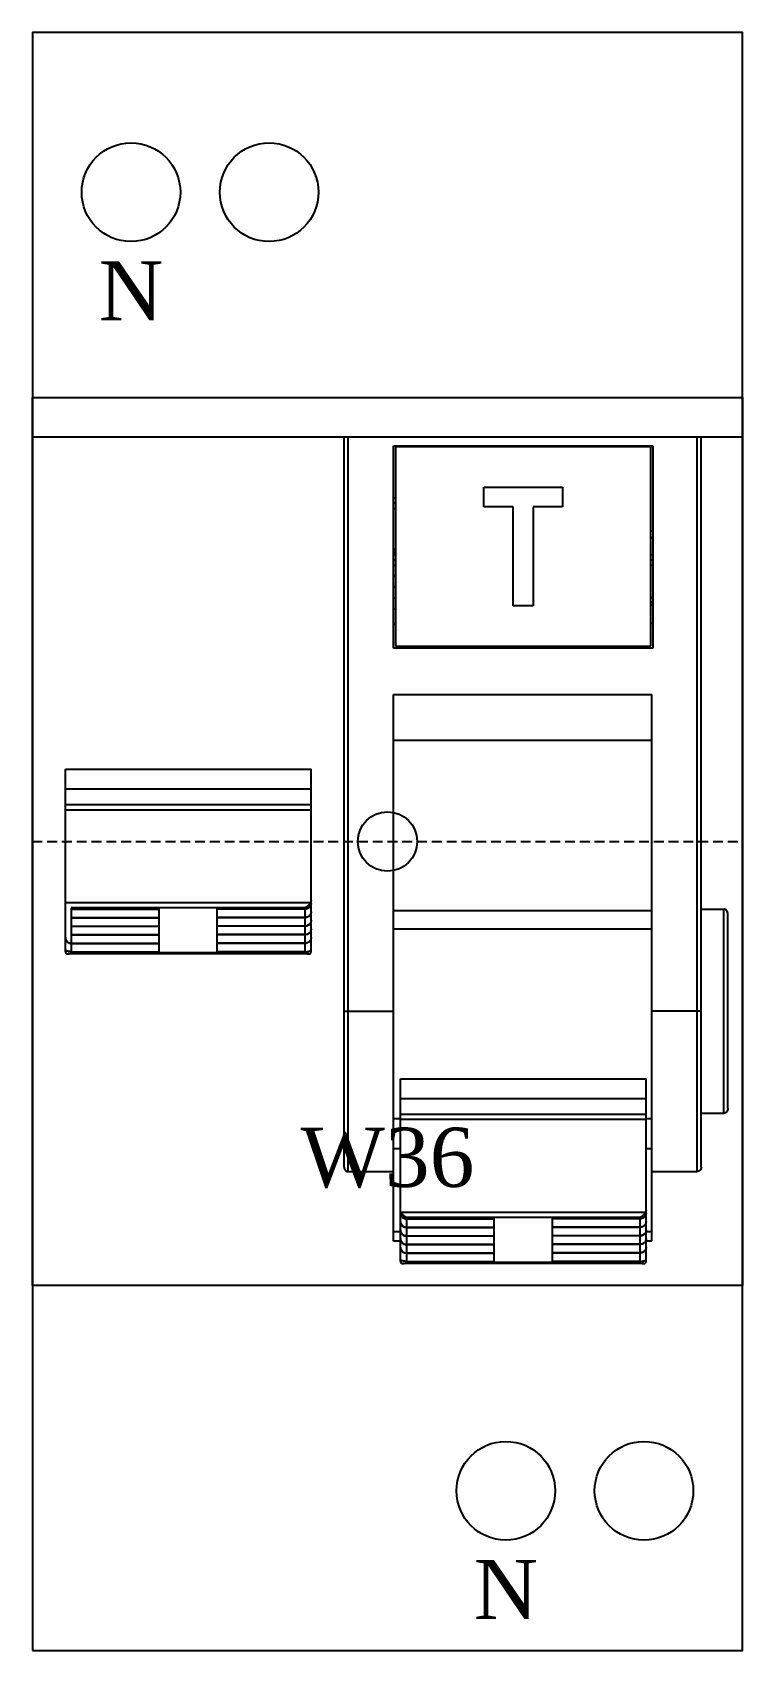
# Model space of a CAD drawing. Extents: x 0 to 36, y 0 to 82.
import ezdxf
from ezdxf.enums import TextEntityAlignment as Align

# ---------------------------------------------------------------- set-up
doc = ezdxf.new("R2010")
doc.units = 0
doc.linetypes.add('DASHED', pattern=[0.75, 0.5, -0.25])
doc.layers.add('--4N-THT. MCB-MCCB-ACB', color=124, linetype='CONTINUOUS')
doc.layers.add('--8N-THT. FIXING HOLE', color=4, linetype='CONTINUOUS')
doc.styles.add('VNI-TNR-DIM', font='times.ttf')

# ---------------------------------------------------------------- blocks, each defined once
blk = doc.blocks.new('06 - N - SC RCBO 2 PHASE')
at = {"layer": '--4N-THT. MCB-MCCB-ACB'}
for p, q in [((-18, 20.5), (18, 20.5)), ((-2.2, -16.499), (-2.2, 20.5)), ((-2, -16.724), (-2, 20.5)), ((15.7, -16.724), (15.7, 20.5)), ((15.9, -16.499), (15.9, 20.5)), ((0.3, 9.8), (0.3, 20.05)), ((0.3, 20.05), (13.45, 20.05)), ((0.4, 20), (0.4, 9.9)), ((13.35, 20), (0.4, 20)), ((3.6, 20), (3.6, 20.05)), ((8.6, 20), (8.6, 20.05)), ((11.905, 20.05), (11.905, 20)), ((13.35, 9.9), (13.35, 20)), ((13.45, 20.05), (13.45, 9.8)), ((0.3, 17.42), (0.4, 17.42)), ((4.875, 16.95), (4.875, 17.95)), ((4.875, 17.95), (8.875, 17.95)), ((8.875, 17.95), (8.875, 16.95)), ((0.4, 17.14), (0.3, 17.14)), ((0.4, 16.86), (0.3, 16.86)), ((6.375, 16.95), (4.875, 16.95)), ((6.375, 11.95), (6.375, 16.95)), ((7.375, 16.95), (7.375, 11.95)), ((8.875, 16.95), (7.375, 16.95)), ((13.35, 15.75), (13.45, 15.75)), ((0.4, 14.755), (0.3, 14.855)), ((0.4, 14.65), (0.3, 14.65)), ((0.3, 14.55), (0.4, 14.55)), ((0.3, 14.27), (0.4, 14.27)), ((0.4, 13.99), (0.3, 13.99)), ((13.35, 14.55), (13.45, 14.55)), ((13.35, 14.27), (13.45, 14.27)), ((13.45, 13.99), (13.35, 13.99)), ((0.4, 13.488), (0.3, 13.482)), ((0.3, 13.473), (0.4, 13.479)), ((0.4, 12.918), (0.3, 12.912)), ((0.3, 12.903), (0.4, 12.909)), ((0.4, 12.348), (0.3, 12.342)), ((0.3, 12.333), (0.4, 12.339)), ((0.4, 11.778), (0.3, 11.772)), ((7.375, 11.95), (6.375, 11.95)), ((13.455, 12.117), (13.35, 12.117)), ((13.35, 12), (13.45, 12)), ((0.3, 11.05), (0.4, 11.05)), ((13.45, 11.05), (13.35, 11.05)), ((0.4, 9.9), (13.35, 9.9)), ((0.655, 9.9), (0.655, 9.8)), ((0.855, 9.858), (0.855, 9.9)), ((13.45, 9.8), (0.3, 9.8)), ((0.843, 9.834), (2.355, 9.834)), ((0.3, -20.252), (0.3, 7.45)), ((0.3, 7.45), (13.4, 7.45)), ((13.4, -20.252), (13.4, 7.45)), ((0.3, 5.141), (13.4, 5.141)), ((-16.325, 3.673), (-3.875, 3.673)), ((-16.325, -5.593), (-16.325, 3.673)), ((-3.875, -3.558), (-3.875, 3.673)), ((-16.325, 2.667), (-3.875, 2.667)), ((-16.325, 1.882), (-3.875, 1.882)), ((-16.325, 1.613), (-3.875, 1.613)), ((-3.908, -3.113), (-16.292, -3.113)), ((-4.175, -3.367), (-16.025, -3.367)), ((-16.025, -3.367), (-16.025, -5.638)), ((-16.025, -3.417), (-11.575, -3.417)), ((-16.025, -3.427), (-11.575, -3.427)), ((-16.025, -3.851), (-11.575, -3.851)), ((-16.025, -3.861), (-11.575, -3.861)), ((-11.575, -5.588), (-11.575, -3.417)), ((-4.175, -3.417), (-8.625, -3.417)), ((-8.625, -5.588), (-8.625, -3.417)), ((-4.175, -3.427), (-8.625, -3.427)), ((-4.175, -3.851), (-8.625, -3.851)), ((-4.175, -3.861), (-8.625, -3.861)), ((-4.175, -5.638), (-4.175, -3.367)), ((-3.875, -3.993), (-3.875, -3.569)), ((-3.875, -4.427), (-3.875, -4.003)), ((0.3, -3.504), (13.4, -3.504)), ((15.9, -3.428), (17.05, -3.428)), ((17.05, -13.772), (17.05, -3.428)), ((17.25, -13.514), (17.25, -3.686)), ((-16.025, -4.285), (-11.575, -4.285)), ((-16.025, -4.296), (-11.575, -4.296)), ((-16.025, -4.72), (-11.575, -4.72)), ((-16.025, -4.73), (-11.575, -4.73)), ((-4.175, -4.285), (-8.625, -4.285)), ((-4.175, -4.296), (-8.625, -4.296)), ((-4.175, -4.72), (-8.625, -4.72)), ((-4.175, -4.73), (-8.625, -4.73)), ((-3.875, -4.861), (-3.875, -4.437)), ((-3.875, -5.593), (-3.875, -4.871)), ((0.3, -4.432), (13.4, -4.432)), ((-3.993, -5.7), (-16.207, -5.7)), ((-16.025, -5.154), (-11.575, -5.154)), ((-16.025, -5.164), (-11.575, -5.164)), ((-16.025, -5.588), (-11.575, -5.588)), ((-4.175, -5.638), (-16.025, -5.638)), ((-4.175, -5.154), (-8.625, -5.154)), ((-4.175, -5.164), (-8.625, -5.164)), ((-4.175, -5.588), (-8.625, -5.588)), ((-2.2, -8.6), (0.3, -8.6)), ((15.9, -8.6), (13.4, -8.6)), ((0.655, -12.018), (13.105, -12.018)), ((0.655, -21.283), (0.655, -12.018)), ((13.105, -19.249), (13.105, -12.018)), ((0.655, -13.023), (13.105, -13.023)), ((0.655, -13.808), (13.105, -13.808)), ((15.9, -13.772), (17.05, -13.772)), ((0.3, -14.034), (0.655, -14.034)), ((0.655, -14.077), (13.105, -14.077)), ((13.105, -14.034), (13.4, -14.034)), ((0.3, -15.552), (0.655, -15.552)), ((13.105, -15.552), (13.4, -15.552)), ((-2, -16.724), (0.3, -16.724)), ((13.4, -16.724), (15.7, -16.724)), ((13.072, -18.803), (0.688, -18.803)), ((12.805, -19.058), (0.955, -19.058)), ((0.955, -19.058), (0.955, -21.328)), ((0.955, -19.107), (5.405, -19.107)), ((0.955, -19.117), (5.405, -19.117)), ((0.955, -19.542), (5.405, -19.542)), ((0.955, -19.552), (5.405, -19.552)), ((5.405, -21.279), (5.405, -19.107)), ((12.805, -19.107), (8.355, -19.107)), ((8.355, -21.279), (8.355, -19.107)), ((12.805, -19.117), (8.355, -19.117)), ((12.805, -19.542), (8.355, -19.542)), ((12.805, -19.552), (8.355, -19.552)), ((12.805, -21.328), (12.805, -19.058)), ((13.105, -19.683), (13.105, -19.259)), ((0.3, -19.769), (0.655, -19.769)), ((0.655, -20.252), (0.3, -20.252)), ((0.955, -19.976), (5.405, -19.976)), ((0.955, -19.986), (5.405, -19.986)), ((0.955, -20.41), (5.405, -20.41)), ((0.955, -20.42), (5.405, -20.42)), ((12.805, -19.976), (8.355, -19.976)), ((12.805, -19.986), (8.355, -19.986)), ((12.805, -20.41), (8.355, -20.41)), ((12.805, -20.42), (8.355, -20.42)), ((13.105, -20.117), (13.105, -19.693)), ((13.105, -19.769), (13.4, -19.769)), ((13.105, -20.552), (13.105, -20.127)), ((13.4, -20.252), (13.105, -20.252)), ((0.955, -20.844), (5.405, -20.844)), ((0.955, -20.854), (5.405, -20.854)), ((0.955, -21.279), (5.405, -21.279)), ((12.805, -20.844), (8.355, -20.844)), ((12.805, -20.854), (8.355, -20.854)), ((12.805, -21.279), (8.355, -21.279)), ((13.105, -21.283), (13.105, -20.562)), ((12.987, -21.39), (0.773, -21.39)), ((12.805, -21.328), (0.955, -21.328))]:
    blk.add_line(p, q, dxfattribs=at)
at = {"layer": '--4N-THT. MCB-MCCB-ACB', "color": 6, "linetype": 'DASHED'}
blk.add_line((-18, 0), (18, 0), dxfattribs=at)
at = {"layer": '--4N-THT. MCB-MCCB-ACB'}
blk.add_lwpolyline([(-18, -41), (18, -41), (18, 41), (-18, 41)], close=True, dxfattribs=at)
at = {"layer": '--4N-THT. MCB-MCCB-ACB', "color": 1}
blk.add_lwpolyline([(-18, 22.5), (18, 22.5), (18, -22.5), (-18, -22.5)], close=True, dxfattribs=at)
at = {"layer": '--4N-THT. MCB-MCCB-ACB'}
for centre in [(-13, 32.9), (-6, 32.9), (6, -32.9), (13, -32.9)]:
    blk.add_circle(centre, 2.5, dxfattribs=at)
for centre, start, end in [((13.505, 14.401), 93.24061, 99.04445), ((13.505, 13.351), 260.95557, 266.7594)]:
    blk.add_arc(centre, 1, start, end, dxfattribs=at)
for points, knots in [([(0.843, 9.834), (0.845, 9.836), (0.85, 9.841), (0.854, 9.85), (0.855, 9.856), (0.855, 9.858)], [0, 0, 0, 0, 0.01046913, 0.01974138, 0.02832213, 0.02832213, 0.02832213, 0.02832213]), ([(-3.908, -3.113), (-3.921, -3.134), (-3.951, -3.174), (-4.001, -3.23), (-4.056, -3.282), (-4.114, -3.328), (-4.155, -3.355), (-4.175, -3.367)], [0, 0, 0, 0, 0.0724298, 0.1489, 0.2256604, 0.300429, 0.371255, 0.371255, 0.371255, 0.371255]), ([(-3.875, -3.134), (-3.875, -3.153), (-3.879, -3.19), (-3.895, -3.245), (-3.924, -3.299), (-3.966, -3.348), (-4.022, -3.39), (-4.093, -3.42), (-4.147, -3.427), (-4.175, -3.427)], [0, 0, 0, 0, 0.0547468, 0.1120498, 0.1721203, 0.2357759, 0.3044439, 0.3801215, 0.4645463, 0.4645463, 0.4645463, 0.4645463]), ([(-4.175, -3.417), (-4.142, -3.417), (-4.077, -3.406), (-3.991, -3.361), (-3.925, -3.293), (-3.886, -3.214), (-3.877, -3.159), (-3.875, -3.134)], [0, 0, 0, 0, 0.0981226, 0.1937809, 0.2869669, 0.3778763, 0.4529943, 0.4529943, 0.4529943, 0.4529943]), ([(-3.875, -2.998), (-3.875, -3.012), (-3.878, -3.038), (-3.889, -3.077), (-3.901, -3.102), (-3.908, -3.113)], [0, 0, 0, 0, 0.0399819, 0.0801728, 0.1209439, 0.1209439, 0.1209439, 0.1209439]), ([(-3.875, -3.568), (-3.876, -3.583), (-3.88, -3.617), (-3.895, -3.669), (-3.924, -3.723), (-3.966, -3.772), (-4.022, -3.814), (-4.093, -3.844), (-4.147, -3.851), (-4.175, -3.851)], [0, 0, 0, 0, 0.0447378, 0.1020409, 0.1621113, 0.225767, 0.294435, 0.3701126, 0.4545374, 0.4545374, 0.4545374, 0.4545374]), ([(-3.875, -3.569), (-3.875, -3.587), (-3.879, -3.624), (-3.895, -3.68), (-3.924, -3.733), (-3.966, -3.782), (-4.022, -3.824), (-4.093, -3.854), (-4.147, -3.861), (-4.175, -3.861)], [0, 0, 0, 0, 0.0547468, 0.1120498, 0.1721203, 0.2357759, 0.3044439, 0.3801215, 0.4645463, 0.4645463, 0.4645463, 0.4645463]), ([(-3.875, -4.003), (-3.876, -4.018), (-3.88, -4.052), (-3.895, -4.104), (-3.924, -4.157), (-3.966, -4.206), (-4.022, -4.248), (-4.093, -4.278), (-4.147, -4.285), (-4.175, -4.285)], [0, 0, 0, 0, 0.0447378, 0.1020409, 0.1621113, 0.225767, 0.294435, 0.3701126, 0.4545374, 0.4545374, 0.4545374, 0.4545374]), ([(-3.875, -4.003), (-3.875, -4.021), (-3.879, -4.058), (-3.895, -4.114), (-3.924, -4.167), (-3.966, -4.216), (-4.022, -4.258), (-4.093, -4.288), (-4.147, -4.296), (-4.175, -4.296)], [0, 0, 0, 0, 0.0547468, 0.1120498, 0.1721203, 0.2357759, 0.3044439, 0.3801215, 0.4645463, 0.4645463, 0.4645463, 0.4645463]), ([(17.25, -3.686), (17.25, -3.651), (17.24, -3.584), (17.195, -3.498), (17.129, -3.442), (17.075, -3.428), (17.05, -3.428)], [0, 0, 0, 0, 0.1054516, 0.1995077, 0.2833213, 0.3589483, 0.3589483, 0.3589483, 0.3589483]), ([(-16.325, -4.861), (-16.325, -4.879), (-16.321, -4.917), (-16.305, -4.972), (-16.276, -5.026), (-16.234, -5.075), (-16.178, -5.117), (-16.107, -5.147), (-16.053, -5.154), (-16.025, -5.154)], [0, 0, 0, 0, 0.0547468, 0.1120498, 0.1721203, 0.2357759, 0.3044439, 0.3801215, 0.4645463, 0.4645463, 0.4645463, 0.4645463]), ([(-16.325, -4.871), (-16.325, -4.89), (-16.321, -4.927), (-16.305, -4.982), (-16.276, -5.036), (-16.234, -5.085), (-16.178, -5.127), (-16.107, -5.157), (-16.053, -5.164), (-16.025, -5.164)], [0, 0, 0, 0, 0.0547468, 0.1120498, 0.1721203, 0.2357759, 0.3044439, 0.3801215, 0.4645463, 0.4645463, 0.4645463, 0.4645463]), ([(-3.875, -4.437), (-3.876, -4.452), (-3.88, -4.486), (-3.895, -4.538), (-3.924, -4.591), (-3.966, -4.641), (-4.022, -4.682), (-4.093, -4.712), (-4.147, -4.72), (-4.175, -4.72)], [0, 0, 0, 0, 0.0447378, 0.1020409, 0.1621113, 0.225767, 0.294435, 0.3701126, 0.4545374, 0.4545374, 0.4545374, 0.4545374]), ([(-3.875, -4.437), (-3.875, -4.455), (-3.879, -4.493), (-3.895, -4.548), (-3.924, -4.602), (-3.966, -4.651), (-4.022, -4.692), (-4.093, -4.722), (-4.147, -4.73), (-4.175, -4.73)], [0, 0, 0, 0, 0.0547468, 0.1120498, 0.1721203, 0.2357759, 0.3044439, 0.3801215, 0.4645463, 0.4645463, 0.4645463, 0.4645463]), ([(-3.875, -4.871), (-3.876, -4.886), (-3.88, -4.92), (-3.895, -4.972), (-3.924, -5.026), (-3.966, -5.075), (-4.022, -5.117), (-4.093, -5.147), (-4.147, -5.154), (-4.175, -5.154)], [0, 0, 0, 0, 0.0447378, 0.1020409, 0.1621113, 0.225767, 0.294435, 0.3701126, 0.4545374, 0.4545374, 0.4545374, 0.4545374]), ([(-3.875, -4.871), (-3.875, -4.89), (-3.879, -4.927), (-3.895, -4.982), (-3.924, -5.036), (-3.966, -5.085), (-4.022, -5.127), (-4.093, -5.157), (-4.147, -5.164), (-4.175, -5.164)], [0, 0, 0, 0, 0.0547468, 0.1120498, 0.1721203, 0.2357759, 0.3044439, 0.3801215, 0.4645463, 0.4645463, 0.4645463, 0.4645463]), ([(-16.278, -5.534), (-16.291, -5.527), (-16.312, -5.51), (-16.325, -5.484), (-16.325, -5.471)], [0, 0, 0, 0, 0.04397589, 0.08120465, 0.08120465, 0.08120465, 0.08120465]), ([(-16.325, -5.593), (-16.325, -5.602), (-16.322, -5.62), (-16.31, -5.645), (-16.298, -5.661), (-16.292, -5.668)], [0, 0, 0, 0, 0.02616091, 0.05387427, 0.08418427, 0.08418427, 0.08418427, 0.08418427]), ([(-16.292, -5.668), (-16.28, -5.68), (-16.252, -5.697), (-16.221, -5.7), (-16.207, -5.7)], [0, 0, 0, 0, 0.0495376, 0.09200909, 0.09200909, 0.09200909, 0.09200909]), ([(-16.025, -5.588), (-16.057, -5.588), (-16.119, -5.584), (-16.202, -5.568), (-16.253, -5.548), (-16.276, -5.536), (-16.278, -5.534)], [0, 0, 0, 0, 0.0970295, 0.1834673, 0.2534701, 0.2610905, 0.2610905, 0.2610905, 0.2610905]), ([(-16.207, -5.7), (-16.204, -5.7), (-16.183, -5.699), (-16.14, -5.691), (-16.082, -5.669), (-16.044, -5.649), (-16.025, -5.638)], [0, 0, 0, 0, 0.0087168, 0.0653748, 0.1277238, 0.1944264, 0.1944264, 0.1944264, 0.1944264]), ([(-4.175, -5.588), (-4.143, -5.588), (-4.081, -5.584), (-3.998, -5.568), (-3.947, -5.548), (-3.924, -5.536), (-3.922, -5.534)], [0, 0, 0, 0, 0.0970295, 0.1834673, 0.2534701, 0.2610905, 0.2610905, 0.2610905, 0.2610905]), ([(-4.175, -5.638), (-4.156, -5.649), (-4.118, -5.669), (-4.06, -5.691), (-4.017, -5.699), (-3.996, -5.7), (-3.993, -5.7)], [0, 0, 0, 0, 0.0667026, 0.1290515, 0.1857096, 0.1944264, 0.1944264, 0.1944264, 0.1944264]), ([(-3.993, -5.7), (-3.979, -5.7), (-3.948, -5.697), (-3.92, -5.68), (-3.908, -5.668)], [0, 0, 0, 0, 0.04247149, 0.09200909, 0.09200909, 0.09200909, 0.09200909]), ([(-3.922, -5.534), (-3.909, -5.527), (-3.888, -5.51), (-3.875, -5.484), (-3.875, -5.471)], [0, 0, 0, 0, 0.04397589, 0.08120465, 0.08120465, 0.08120465, 0.08120465]), ([(-3.908, -5.668), (-3.902, -5.661), (-3.89, -5.645), (-3.878, -5.62), (-3.875, -5.602), (-3.875, -5.593)], [0, 0, 0, 0, 0.03031, 0.05802336, 0.08418427, 0.08418427, 0.08418427, 0.08418427]), ([(17.25, -13.514), (17.25, -13.549), (17.24, -13.616), (17.195, -13.702), (17.129, -13.758), (17.075, -13.772), (17.05, -13.772)], [0, 0, 0, 0, 0.1054516, 0.1995077, 0.2833213, 0.3589483, 0.3589483, 0.3589483, 0.3589483]), ([(-2.2, -16.499), (-2.2, -16.53), (-2.189, -16.59), (-2.143, -16.665), (-2.076, -16.713), (-2.025, -16.724), (-2, -16.724)], [0, 0, 0, 0, 0.0925245, 0.1788296, 0.2576189, 0.3317591, 0.3317591, 0.3317591, 0.3317591]), ([(15.9, -16.499), (15.9, -16.53), (15.889, -16.59), (15.843, -16.665), (15.776, -16.713), (15.725, -16.724), (15.7, -16.724)], [0, 0, 0, 0, 0.0925245, 0.1788296, 0.2576189, 0.3317591, 0.3317591, 0.3317591, 0.3317591]), ([(0.67, -18.767), (0.665, -18.755), (0.658, -18.729), (0.655, -18.702), (0.655, -18.689)], [0, 0, 0, 0, 0.04019085, 0.0801728, 0.0801728, 0.0801728, 0.0801728]), ([(0.955, -19.107), (0.922, -19.107), (0.857, -19.097), (0.771, -19.051), (0.705, -18.983), (0.666, -18.905), (0.657, -18.849), (0.655, -18.824)], [0, 0, 0, 0, 0.0981226, 0.1937809, 0.2869669, 0.3778763, 0.4529943, 0.4529943, 0.4529943, 0.4529943]), ([(0.655, -18.825), (0.655, -18.843), (0.659, -18.88), (0.675, -18.936), (0.704, -18.989), (0.746, -19.038), (0.802, -19.08), (0.873, -19.11), (0.927, -19.117), (0.955, -19.117)], [0, 0, 0, 0, 0.0547468, 0.1120498, 0.1721203, 0.2357759, 0.3044439, 0.3801215, 0.4645463, 0.4645463, 0.4645463, 0.4645463]), ([(0.955, -19.058), (0.935, -19.046), (0.894, -19.019), (0.836, -18.972), (0.781, -18.92), (0.731, -18.864), (0.701, -18.824), (0.688, -18.803)], [0, 0, 0, 0, 0.0708261, 0.1455946, 0.222355, 0.2988252, 0.371255, 0.371255, 0.371255, 0.371255]), ([(13.072, -18.803), (13.059, -18.824), (13.029, -18.864), (12.979, -18.92), (12.924, -18.972), (12.866, -19.019), (12.825, -19.046), (12.805, -19.058)], [0, 0, 0, 0, 0.0724298, 0.1489, 0.2256604, 0.300429, 0.371255, 0.371255, 0.371255, 0.371255]), ([(12.805, -19.107), (12.838, -19.107), (12.903, -19.097), (12.989, -19.051), (13.055, -18.983), (13.094, -18.905), (13.103, -18.849), (13.105, -18.824)], [0, 0, 0, 0, 0.0981226, 0.1937809, 0.2869669, 0.3778763, 0.4529943, 0.4529943, 0.4529943, 0.4529943]), ([(13.105, -18.825), (13.105, -18.843), (13.101, -18.88), (13.085, -18.936), (13.056, -18.989), (13.014, -19.038), (12.958, -19.08), (12.887, -19.11), (12.833, -19.117), (12.805, -19.117)], [0, 0, 0, 0, 0.0547468, 0.1120498, 0.1721203, 0.2357759, 0.3044439, 0.3801215, 0.4645463, 0.4645463, 0.4645463, 0.4645463]), ([(13.105, -18.689), (13.105, -18.702), (13.102, -18.729), (13.091, -18.768), (13.079, -18.792), (13.072, -18.803)], [0, 0, 0, 0, 0.0399819, 0.0801728, 0.1209439, 0.1209439, 0.1209439, 0.1209439]), ([(0.655, -19.249), (0.655, -19.267), (0.659, -19.304), (0.675, -19.36), (0.704, -19.413), (0.746, -19.462), (0.802, -19.504), (0.873, -19.534), (0.927, -19.542), (0.955, -19.542)], [0, 0, 0, 0, 0.0547468, 0.1120498, 0.1721203, 0.2357759, 0.3044439, 0.3801215, 0.4645463, 0.4645463, 0.4645463, 0.4645463]), ([(0.655, -19.259), (0.655, -19.277), (0.659, -19.315), (0.675, -19.37), (0.704, -19.423), (0.746, -19.472), (0.802, -19.514), (0.873, -19.544), (0.927, -19.552), (0.955, -19.552)], [0, 0, 0, 0, 0.0547468, 0.1120498, 0.1721203, 0.2357759, 0.3044439, 0.3801215, 0.4645463, 0.4645463, 0.4645463, 0.4645463]), ([(13.105, -19.259), (13.104, -19.274), (13.1, -19.308), (13.085, -19.36), (13.056, -19.413), (13.014, -19.462), (12.958, -19.504), (12.887, -19.534), (12.833, -19.542), (12.805, -19.542)], [0, 0, 0, 0, 0.0447378, 0.1020409, 0.1621113, 0.225767, 0.294435, 0.3701126, 0.4545374, 0.4545374, 0.4545374, 0.4545374]), ([(13.105, -19.259), (13.105, -19.277), (13.101, -19.315), (13.085, -19.37), (13.056, -19.423), (13.014, -19.472), (12.958, -19.514), (12.887, -19.544), (12.833, -19.552), (12.805, -19.552)], [0, 0, 0, 0, 0.0547468, 0.1120498, 0.1721203, 0.2357759, 0.3044439, 0.3801215, 0.4645463, 0.4645463, 0.4645463, 0.4645463]), ([(0.655, -19.683), (0.655, -19.701), (0.659, -19.739), (0.675, -19.794), (0.704, -19.848), (0.746, -19.897), (0.802, -19.938), (0.873, -19.968), (0.927, -19.976), (0.955, -19.976)], [0, 0, 0, 0, 0.0547468, 0.1120498, 0.1721203, 0.2357759, 0.3044439, 0.3801215, 0.4645463, 0.4645463, 0.4645463, 0.4645463]), ([(0.655, -19.693), (0.655, -19.711), (0.659, -19.749), (0.675, -19.804), (0.704, -19.858), (0.746, -19.907), (0.802, -19.948), (0.873, -19.979), (0.927, -19.986), (0.955, -19.986)], [0, 0, 0, 0, 0.0547468, 0.1120498, 0.1721203, 0.2357759, 0.3044439, 0.3801215, 0.4645463, 0.4645463, 0.4645463, 0.4645463]), ([(0.655, -20.117), (0.655, -20.136), (0.659, -20.173), (0.675, -20.228), (0.704, -20.282), (0.746, -20.331), (0.802, -20.373), (0.873, -20.403), (0.927, -20.41), (0.955, -20.41)], [0, 0, 0, 0, 0.0547468, 0.1120498, 0.1721203, 0.2357759, 0.3044439, 0.3801215, 0.4645463, 0.4645463, 0.4645463, 0.4645463]), ([(0.655, -20.127), (0.655, -20.146), (0.659, -20.183), (0.675, -20.238), (0.704, -20.292), (0.746, -20.341), (0.802, -20.383), (0.873, -20.413), (0.927, -20.42), (0.955, -20.42)], [0, 0, 0, 0, 0.0547468, 0.1120498, 0.1721203, 0.2357759, 0.3044439, 0.3801215, 0.4645463, 0.4645463, 0.4645463, 0.4645463]), ([(13.105, -19.693), (13.104, -19.708), (13.1, -19.742), (13.085, -19.794), (13.056, -19.848), (13.014, -19.897), (12.958, -19.938), (12.887, -19.968), (12.833, -19.976), (12.805, -19.976)], [0, 0, 0, 0, 0.0447378, 0.1020409, 0.1621113, 0.225767, 0.294435, 0.3701126, 0.4545374, 0.4545374, 0.4545374, 0.4545374]), ([(13.105, -19.693), (13.105, -19.711), (13.101, -19.749), (13.085, -19.804), (13.056, -19.858), (13.014, -19.907), (12.958, -19.948), (12.887, -19.979), (12.833, -19.986), (12.805, -19.986)], [0, 0, 0, 0, 0.0547468, 0.1120498, 0.1721203, 0.2357759, 0.3044439, 0.3801215, 0.4645463, 0.4645463, 0.4645463, 0.4645463]), ([(13.105, -20.127), (13.104, -20.142), (13.1, -20.176), (13.085, -20.228), (13.056, -20.282), (13.014, -20.331), (12.958, -20.373), (12.887, -20.403), (12.833, -20.41), (12.805, -20.41)], [0, 0, 0, 0, 0.0447378, 0.1020409, 0.1621113, 0.225767, 0.294435, 0.3701126, 0.4545374, 0.4545374, 0.4545374, 0.4545374]), ([(13.105, -20.127), (13.105, -20.146), (13.101, -20.183), (13.085, -20.238), (13.056, -20.292), (13.014, -20.341), (12.958, -20.383), (12.887, -20.413), (12.833, -20.42), (12.805, -20.42)], [0, 0, 0, 0, 0.0547468, 0.1120498, 0.1721203, 0.2357759, 0.3044439, 0.3801215, 0.4645463, 0.4645463, 0.4645463, 0.4645463]), ([(0.655, -20.552), (0.655, -20.57), (0.659, -20.607), (0.675, -20.663), (0.704, -20.716), (0.746, -20.765), (0.802, -20.807), (0.873, -20.837), (0.927, -20.844), (0.955, -20.844)], [0, 0, 0, 0, 0.0547468, 0.1120498, 0.1721203, 0.2357759, 0.3044439, 0.3801215, 0.4645463, 0.4645463, 0.4645463, 0.4645463]), ([(0.655, -20.562), (0.655, -20.58), (0.659, -20.617), (0.675, -20.673), (0.704, -20.726), (0.746, -20.775), (0.802, -20.817), (0.873, -20.847), (0.927, -20.854), (0.955, -20.854)], [0, 0, 0, 0, 0.0547468, 0.1120498, 0.1721203, 0.2357759, 0.3044439, 0.3801215, 0.4645463, 0.4645463, 0.4645463, 0.4645463]), ([(0.702, -21.225), (0.689, -21.217), (0.668, -21.201), (0.655, -21.174), (0.655, -21.161)], [0, 0, 0, 0, 0.04397589, 0.08120465, 0.08120465, 0.08120465, 0.08120465]), ([(0.655, -21.283), (0.655, -21.292), (0.658, -21.31), (0.67, -21.336), (0.682, -21.351), (0.688, -21.359)], [0, 0, 0, 0, 0.02616091, 0.05387427, 0.08418427, 0.08418427, 0.08418427, 0.08418427]), ([(0.955, -21.279), (0.923, -21.279), (0.861, -21.275), (0.778, -21.258), (0.727, -21.239), (0.704, -21.226), (0.702, -21.225)], [0, 0, 0, 0, 0.0970295, 0.1834673, 0.2534701, 0.2610905, 0.2610905, 0.2610905, 0.2610905]), ([(13.105, -20.562), (13.104, -20.577), (13.1, -20.61), (13.085, -20.663), (13.056, -20.716), (13.014, -20.765), (12.958, -20.807), (12.887, -20.837), (12.833, -20.844), (12.805, -20.844)], [0, 0, 0, 0, 0.0447378, 0.1020409, 0.1621113, 0.225767, 0.294435, 0.3701126, 0.4545374, 0.4545374, 0.4545374, 0.4545374]), ([(13.105, -20.562), (13.105, -20.58), (13.101, -20.617), (13.085, -20.673), (13.056, -20.726), (13.014, -20.775), (12.958, -20.817), (12.887, -20.847), (12.833, -20.854), (12.805, -20.854)], [0, 0, 0, 0, 0.0547468, 0.1120498, 0.1721203, 0.2357759, 0.3044439, 0.3801215, 0.4645463, 0.4645463, 0.4645463, 0.4645463]), ([(12.805, -21.279), (12.837, -21.279), (12.899, -21.275), (12.982, -21.258), (13.033, -21.239), (13.056, -21.226), (13.058, -21.225)], [0, 0, 0, 0, 0.0970295, 0.1834673, 0.2534701, 0.2610905, 0.2610905, 0.2610905, 0.2610905]), ([(13.058, -21.225), (13.071, -21.217), (13.092, -21.201), (13.105, -21.174), (13.105, -21.161)], [0, 0, 0, 0, 0.04397589, 0.08120465, 0.08120465, 0.08120465, 0.08120465]), ([(13.072, -21.359), (13.078, -21.351), (13.09, -21.336), (13.102, -21.31), (13.105, -21.292), (13.105, -21.283)], [0, 0, 0, 0, 0.03031, 0.05802336, 0.08418427, 0.08418427, 0.08418427, 0.08418427]), ([(0.688, -21.359), (0.7, -21.371), (0.728, -21.387), (0.759, -21.39), (0.773, -21.39)], [0, 0, 0, 0, 0.0495376, 0.09200909, 0.09200909, 0.09200909, 0.09200909]), ([(0.773, -21.39), (0.776, -21.39), (0.797, -21.39), (0.84, -21.382), (0.898, -21.36), (0.936, -21.34), (0.955, -21.328)], [0, 0, 0, 0, 0.0087168, 0.0653748, 0.1277238, 0.1944264, 0.1944264, 0.1944264, 0.1944264]), ([(12.805, -21.328), (12.824, -21.34), (12.862, -21.36), (12.92, -21.382), (12.963, -21.39), (12.984, -21.39), (12.987, -21.39)], [0, 0, 0, 0, 0.0667026, 0.1290515, 0.1857096, 0.1944264, 0.1944264, 0.1944264, 0.1944264]), ([(12.987, -21.39), (13.001, -21.39), (13.032, -21.387), (13.06, -21.371), (13.072, -21.359)], [0, 0, 0, 0, 0.04247149, 0.09200909, 0.09200909, 0.09200909, 0.09200909])]:
    blk.add_open_spline(points, degree=3, knots=knots, dxfattribs=at)
for points in [[(-3.875, -3.134), (-3.875, -3.129), (-3.875, -3.125), (-3.875, -3.12)], [(-3.875, -3.558), (-3.875, -3.562), (-3.875, -3.565), (-3.875, -3.568)], [(-3.875, -3.993), (-3.875, -3.996), (-3.875, -3.999), (-3.875, -4.003)], [(-3.875, -4.427), (-3.875, -4.43), (-3.875, -4.434), (-3.875, -4.437)], [(-3.875, -4.861), (-3.875, -4.865), (-3.875, -4.868), (-3.875, -4.871)], [(0.655, -18.824), (0.655, -18.82), (0.655, -18.815), (0.655, -18.81)], [(0.688, -18.803), (0.681, -18.792), (0.675, -18.78), (0.67, -18.767)], [(13.105, -18.824), (13.105, -18.82), (13.105, -18.815), (13.105, -18.81)], [(13.105, -19.249), (13.105, -19.252), (13.105, -19.255), (13.105, -19.259)], [(13.105, -19.683), (13.105, -19.686), (13.105, -19.69), (13.105, -19.693)], [(13.105, -20.117), (13.105, -20.121), (13.105, -20.124), (13.105, -20.127)], [(13.105, -20.552), (13.105, -20.555), (13.105, -20.558), (13.105, -20.562)]]:
    blk.add_open_spline(points, degree=3, dxfattribs=at)
at = {"layer": '--8N-THT. FIXING HOLE'}
blk.add_circle((0, 0), 1.5, dxfattribs=at)
at = {"layer": '--4N-THT. MCB-MCCB-ACB', "color": 3, "style": 'VNI-TNR-DIM'}
for s, p in [('N', (-13, 27.9)), ('W36', (0, -16)), ('N', (6, -37.9))]:
    blk.add_text(s, height=3, dxfattribs=at).set_placement(p, align=Align.MIDDLE_CENTER)

msp = doc.modelspace()

# ---------------------------------------------------------------- block references
msp.add_blockref('06 - N - SC RCBO 2 PHASE', (18, 41))

doc.saveas('drawing.dxf')
